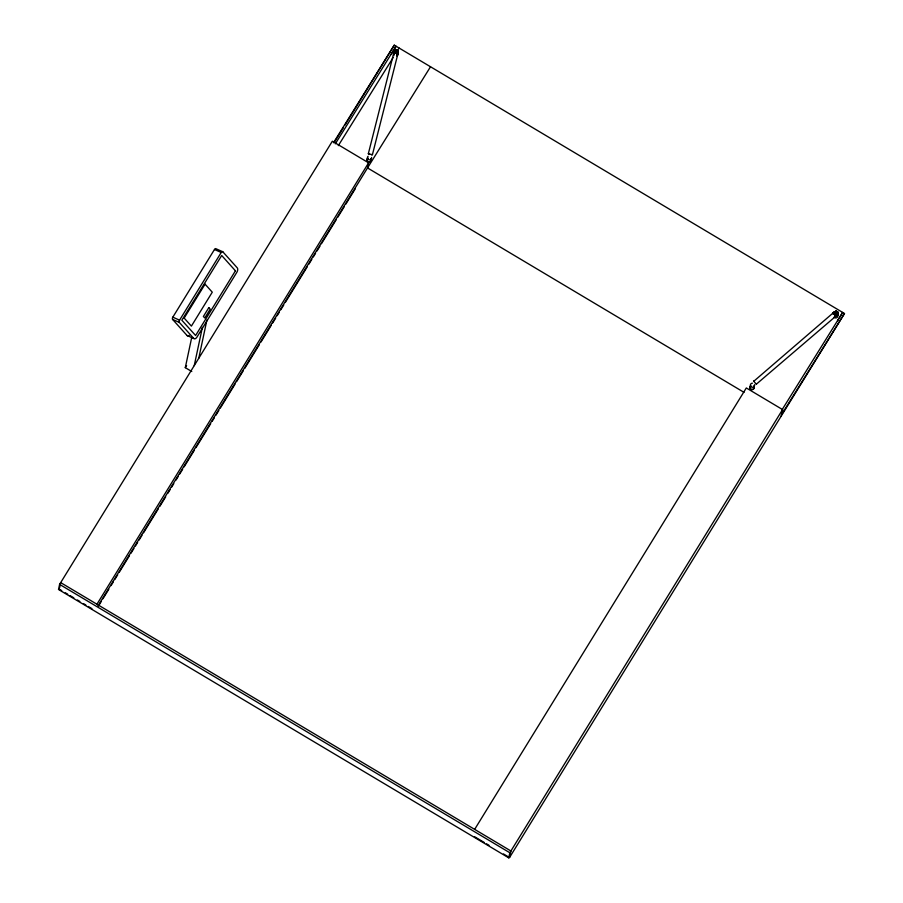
<?xml version="1.0" encoding="UTF-8"?>
<svg xmlns="http://www.w3.org/2000/svg" width="903" height="903" viewBox="0 0 903 903"><rect width="100%" height="100%" fill="white"/><g stroke="black" fill="none" stroke-linecap="round" stroke-linejoin="round"><path stroke-width="1.35" d="M832.95 313.093L753.655 381.382M756.274 384.204L753.565 381.01M98.077 605.732L367.521 167.935L368.605 162.833L332.338 141.218L59.598 584.388L58.514 589.49L508.739 857.85L509.834 856.089M59.598 587.718L60.682 582.616L510.917 850.987L509.518 857.545L503.479 853.945M191.775 371.517L185.296 367.656L191.662 337.699M194.247 365.602L202.385 327.326M198.773 358.243L206.911 319.978M508.739 857.85L509.823 852.748L782.574 409.578L746.318 387.963L474.651 829.372M509.518 857.545L781.174 416.136L782.574 409.578M368.977 154.21L368.334 153.736L393.595 53.616M371.46 154.864L372.431 154.684L397.715 54.53M754.524 384.678L754.502 384.723A2.111 2.043 20.4 0 1 754.536 385.773M367.216 159.007L367.013 159.413A2.111 2.066 12 0 0 370.422 161.637L371.02 160.757A2.111 2.066 12 0 0 370.591 158.714M370.817 161.152L371.02 160.745A2.111 2.032 16.8 0 0 370.58 158.747M368.063 158.217A2.111 2.066 12 0 0 367.611 158.522L367.013 159.413A2.111 2.032 16.8 0 0 370.783 161.231M368.334 153.736L372.431 154.684M172.823 317.179L214.474 249.499A1.761 0.971 -66.1 0 1 216.065 248.788L222.804 251.779L237.263 267.864A3.522 1.93 -66.1 0 1 236.823 272.334L196.978 337.079A3.522 1.93 -66.1 0 1 193.795 338.49L187.056 335.498L172.597 319.414A1.761 0.971 -66.1 0 1 172.823 317.179L179.55 320.159A1.761 0.971 -66.1 0 0 179.336 322.405L193.795 338.49M179.55 320.159L221.212 252.479A1.761 0.971 -66.1 0 1 222.804 251.779M185.296 367.656L186.594 365.557M334.629 141.816L343.467 127.492M344.935 125.111L394.261 45.15L844.486 313.51L781.174 416.136M390.92 54.586L396.067 46.234L335.295 143.837M96.937 604.231L368.605 162.833M98.506 605.992L101.452 601.195M102.931 598.802L108.834 589.207M111.046 585.607L113.27 582.006M114.737 579.613L117.695 574.805M119.173 572.412L129.501 555.616M130.98 553.223L133.937 548.426M135.416 546.022L137.628 542.421M139.107 540.028L142.053 535.231M143.532 532.826L158.296 508.84M159.775 506.436L165.678 496.842M167.89 493.241L170.103 489.652M171.581 487.248L173.794 483.647M176.017 480.057L178.23 476.457M179.708 474.052L182.654 469.255M184.133 466.862L194.472 450.066M195.94 447.662L210.704 423.676M212.182 421.283L214.395 417.683M215.873 415.278L218.831 410.481M220.309 408.088L235.073 384.091M236.541 381.698L243.189 370.907M244.668 368.503L259.432 344.517M260.911 342.113L271.239 325.317M272.717 322.924L275.675 318.127M277.142 315.723L279.366 312.133M280.833 309.729L283.79 304.932M285.269 302.528L307.415 266.543M308.894 264.15L311.84 259.353M313.318 256.949L315.531 253.359M317.009 250.955L319.967 246.158M321.434 243.754L336.198 219.768M337.677 217.375L344.325 206.573M345.804 204.18L355.398 188.58M837.521 320.779L842.68 312.427L781.896 410.03M333.478 142.753L394.261 45.15M338.32 145.631L393.166 57.555M396.868 51.606L399.092 48.028M430.517 66.766L367.521 167.935L744.016 392.353M781.49 414.68L844.486 313.51M756.364 384.17L835.715 316.287M214.474 249.499L221.212 252.479M172.597 319.414L179.336 322.405M59.598 584.388L509.823 852.748M59.293 589.185L61.709 590.618M65.332 592.786L67.748 594.219M70.163 595.664L73.798 597.831M77.421 599.987L79.836 601.432M83.46 603.588L85.875 605.033M88.291 606.466L91.925 608.633M474.47 836.652L484.132 842.409M486.559 843.853L488.974 845.298M754.332 386.27A2.111 2.043 20.4 0 1 751.815 387.173A2.111 2.043 20.4 0 1 750.404 384.892A2.111 2.043 20.4 0 1 752.436 383.199M833.063 313.917A2.111 0.643 50 0 1 833.751 313.285A2.111 0.643 50 0 1 835.704 315.711A2.111 0.643 50 0 1 834.665 315.926M394.239 54.078A2.111 0.993 14.3 0 1 394.476 52.645A2.111 0.993 14.3 0 1 397.489 53.469A2.111 0.993 14.3 0 1 396.722 54.767M833.232 313.77A2.111 0.903 51.1 0 1 834.237 312.889A2.111 0.903 51.1 0 1 836.122 315.373A2.111 0.903 51.1 0 1 834.79 315.824A2.111 1.151 52.4 0 0 836.517 315.057A2.111 1.151 52.4 0 0 834.688 312.528A2.111 1.151 52.4 0 0 833.401 313.646M833.683 314.018A2.111 1.377 53.9 0 1 834.835 312.122A2.111 1.377 53.9 0 1 836.889 314.616A2.111 1.377 53.9 0 1 835.027 315.644M833.796 313.939A2.111 1.58 55.9 0 1 835.196 311.862A2.111 1.58 55.9 0 1 837.239 314.379A2.111 1.58 55.9 0 1 835.128 315.576M833.898 313.872A2.111 1.761 58.5 0 1 835.365 311.648A2.111 1.761 58.5 0 1 837.544 313.826A2.111 1.761 58.5 0 1 835.693 315.666M834.022 312.765A2.111 1.896 62.5 0 1 836.313 311.591A2.111 1.896 62.5 0 1 837.803 314.03A2.111 1.896 62.5 0 1 835.783 315.621A2.111 1.998 69.3 0 0 838.018 313.928A2.111 1.998 69.3 0 0 836.55 311.49A2.111 1.998 69.3 0 0 834.135 312.709A2.111 2.066 83.9 0 1 836.72 311.445A2.111 2.066 83.9 0 1 838.176 313.894A2.111 2.088 -2.4 0 1 835.964 315.599A2.111 2.066 83.9 0 0 838.176 313.894A2.111 2.099 -56.9 0 0 836.833 311.456A2.111 2.099 -56.9 0 0 834.259 312.698A2.111 2.088 -2.4 0 1 836.867 311.535A2.111 2.088 -2.4 0 1 838.3 313.973A2.111 2.099 -56.9 0 1 835.952 315.576M837.408 314.628A2.111 2.066 12 0 1 837.025 317.529A2.111 2.066 12 0 1 834.067 317.122M394.193 54.27A2.111 0.722 14.2 0 1 394.34 53.209A2.111 0.722 14.2 0 1 397.343 54.022A2.111 0.722 14.2 0 1 396.677 54.948M394.284 53.909A2.111 1.23 14.4 0 1 394.611 52.114A2.111 1.23 14.4 0 1 397.613 52.972A2.111 1.23 14.4 0 1 396.767 54.609M394.035 53.379A2.111 1.456 14.5 0 1 395.051 51.55A2.111 1.456 14.5 0 1 397.817 52.634A2.111 1.456 14.5 0 1 396.801 54.462M394.08 53.209A2.111 1.648 14.6 0 1 395.164 51.11A2.111 1.648 14.6 0 1 397.918 52.239A2.111 1.648 14.6 0 1 396.835 54.338M367.25 158.939A2.111 2.032 16.8 0 1 368.052 158.239M371.562 157.427A2.111 2.032 12.5 0 1 368.842 159.752A2.111 2.032 12.5 0 1 368.085 156.287M393.956 55.614A2.111 2.066 12 0 1 394.047 53.108A2.111 1.817 14.8 0 1 395.266 50.737A2.111 1.817 14.8 0 1 397.997 51.911A2.111 1.817 14.8 0 1 396.857 54.225A2.111 1.941 15.1 0 0 398.076 51.652A2.111 1.941 15.1 0 0 395.345 50.444A2.111 1.941 15.1 0 0 394.159 52.938A2.111 2.043 15.7 0 1 395.062 50.376A2.111 2.043 15.7 0 1 397.749 50.85A2.111 2.088 11 0 1 397.805 53.424A2.111 2.043 15.7 0 0 397.749 50.85A2.111 2.088 11 0 0 395.108 50.275A2.111 2.099 17.4 0 0 394.193 52.803A2.111 2.088 11 0 1 395.108 50.275A2.111 2.111 0 0 1 397.794 50.681A2.111 2.111 0 0 1 397.817 53.401M397.388 53.841A2.111 2.043 15.7 0 1 396.902 54.078A2.111 2.111 0 0 0 397.41 53.774A2.111 2.088 11 0 1 396.914 54.056A2.111 2.099 17.4 0 0 397.399 53.796M397.805 53.424A2.111 2.099 17.4 0 0 397.783 50.726A2.111 2.099 17.4 0 0 395.108 50.263A2.111 2.111 0 0 0 394.205 52.78M397.783 54.259A2.111 2.066 12 0 1 396.902 56.121M189.156 335.352A3.522 1.93 -66.1 0 1 187.056 335.498M750.156 386.495L749.953 387.003A2.111 2.066 12 0 0 753.531 388.956L754.061 388.019A2.111 2.066 12 0 0 753.474 386.021A2.111 2.032 16.8 0 1 753.858 388.527L753.531 388.956A2.111 2.032 16.8 0 1 750.156 386.495L750.472 386.066A2.111 2.066 12 0 1 750.912 385.728A2.111 2.032 16.8 0 0 750.472 386.078L750.156 386.495M235.435 270.821L195.601 335.51L181.842 320.226L221.698 255.493L235.435 270.821M205.06 284.152L184.156 318.082L191.391 326.118L212.273 292.188L205.049 284.152M208.83 307.63L203.389 316.456L204.778 317.991L210.207 309.165L208.819 307.618"/></g></svg>
